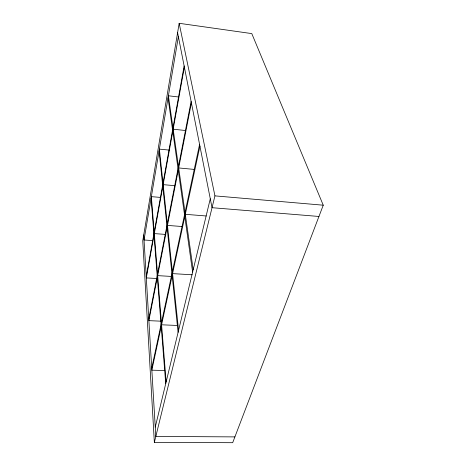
<?xml version="1.0" encoding="UTF-8"?>
<svg xmlns="http://www.w3.org/2000/svg" width="466" height="466" viewBox="0 0 466 466"><rect width="100%" height="100%" fill="white"/><g stroke="black" fill="none" stroke-linecap="round" stroke-linejoin="round"><path stroke-width="0.7" d="M179.165 23.3L142.753 240.794L154.351 442.385L232.685 442.7L323.247 205.197L251.791 33.599L179.165 23.3L214.942 195.877L154.351 442.385M178.373 36.668L144.035 239.996L152.732 240.602M146.219 276.449L184.134 65.933M184.367 67.121L146.307 277.899L157.112 278.522M148.77 318.971L191.118 101.413M191.398 102.84L148.87 320.649L161.143 321.185M151.724 368.227L199.582 144.431M199.931 146.184L151.846 370.179L164.853 370.54M155.26 427.101L210.282 198.778M234.899 436.898L155.819 436.426L143.732 234.946M161.585 324.796L177.552 325.472M157.659 275.633L171.453 276.437M172.571 273.618L192.196 274.783M154.304 233.606L165.814 234.433M167.469 225.416L182.579 226.552M185.305 214.319L206.24 215.974M318.948 216.469L212.036 207.696L177.593 32.696M160.688 197.427L151.357 196.646L166.146 381.916M214.942 195.877L323.247 205.197M163.147 184.647L174.686 185.666M178.688 167.946L194.514 169.438M169.502 150.128L159.384 149.12L178.583 330.318M173.16 129.199L185.416 130.509M178.42 96.963L168.389 95.78L193.198 269.663M168.04 97.848L192.615 272.068M159.075 150.955L178.088 332.357M151.077 198.289L165.727 383.664"/></g></svg>
